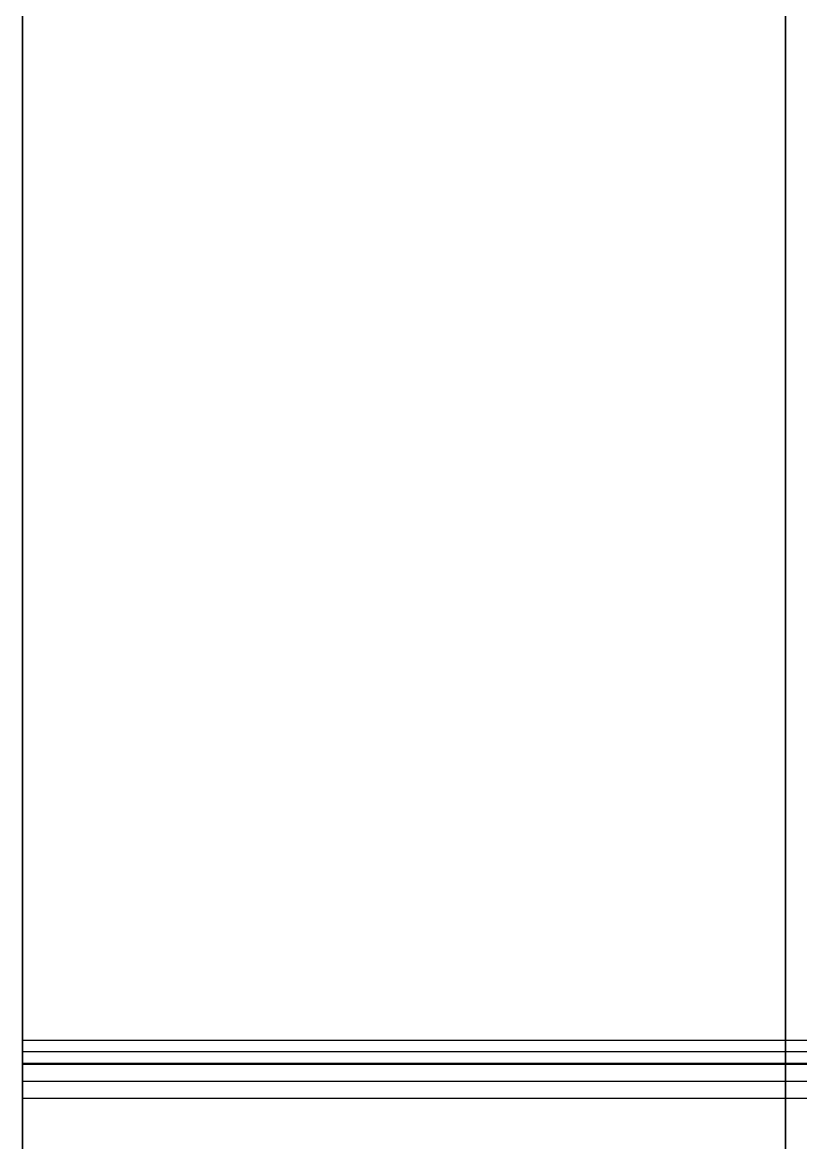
# Model space of a CAD drawing. Header units: millimetres. Extents: x -85 to 1059, y -155 to 155.
# Drawn here: x 989 to 998.18, y -76.62 to -63.4 of the extents above; entities that cross this region are included whole.
import ezdxf

# ---------------------------------------------------------------- set-up
doc = ezdxf.new("R2010")
doc.units = ezdxf.units.MM
doc.header["$MEASUREMENT"] = 0
doc.layers.add('Default', color=7, linetype='Continuous', true_color=0x000000)

msp = doc.modelspace()

# ---------------------------------------------------------------- linework, layer by layer
at = {"layer": 'Default'}
for points, knots in [([(989, 0.002, 150), (989, 82.845, 150), (989, 150.002, 82.843), (989, 150.002, 0), (989, 150.002, -82.843), (989, 82.845, -150), (989, 0.002, -150), (989, -82.841, -150), (989, -149.998, -82.843), (989, -149.998, 0), (989, -149.998, 82.843), (989, -82.841, 150), (989, 0.002, 150)], [-5, -5, -5, -5, -4, -4, -4, -3, -3, -3, -2, -2, -2, -1, -1, -1, -1]), ([(998, 0.002, 150), (998, 82.845, 150), (998, 150.002, 82.843), (998, 150.002, 0), (998, 150.002, -82.843), (998, 82.845, -150), (998, 0.002, -150), (998, -82.841, -150), (998, -149.998, -82.843), (998, -149.998, 0), (998, -149.998, 82.843), (998, -82.841, 150), (998, 0.002, 150)], [-5, -5, -5, -5, -4, -4, -4, -3, -3, -3, -2, -2, -2, -1, -1, -1, -1]), ([(989, -76.098, 99.174), (989, -105.833, 76.323), (989, -124.998, 40.4), (989, -124.998, 0), (989, -124.998, -40.588), (989, -105.654, -76.657), (989, -75.682, -99.492)], [598.75717, 598.75717, 598.75717, 598.75717, 599.75717, 599.75717, 599.75717, 600.75717, 600.75717, 600.75717, 600.75717]), ([(998, -76.098, 99.174), (998, -105.833, 76.323), (998, -124.998, 40.4), (998, -124.998, 0), (998, -124.998, -40.588), (998, -105.654, -76.657), (998, -75.682, -99.492)], [598.75717, 598.75717, 598.75717, 598.75717, 599.75717, 599.75717, 599.75717, 600.75717, 600.75717, 600.75717, 600.75717])]:
    msp.add_open_spline(points, degree=3, knots=knots, dxfattribs=at)
for points, degree in [([(989, -75.412, -98.982), (989, -58.069, -68.942), (989, -40.725, -38.902), (989, -23.382, -8.862)], 3), ([(989, -23.387, 8.847), (989, -40.823, 39.048), (989, -58.26, 69.248), (989, -75.696, 99.449)], 3), ([(998, -75.412, -98.982), (998, -58.069, -68.942), (998, -40.725, -38.902), (998, -23.382, -8.862)], 3), ([(998, -23.387, 8.847), (998, -40.823, 39.048), (998, -58.26, 69.248), (998, -75.696, 99.449)], 3), ([(1007, -75.412, -98.982), (998, -75.412, -98.982), (989, -75.412, -98.982)], 2), ([(989, -75.682, -99.492), (989, -75.592, -99.322), (989, -75.502, -99.152), (989, -75.412, -98.982)], 3), ([(998, -75.682, -99.492), (998, -75.592, -99.322), (998, -75.502, -99.152), (998, -75.412, -98.982)], 3), ([(1007, -75.547, -99.237), (998, -75.547, -99.237), (989, -75.547, -99.237)], 2), ([(1007, -75.682, -99.492), (998, -75.682, -99.492), (989, -75.682, -99.492)], 2), ([(989, -75.696, 99.449), (989, -75.83, 99.358), (989, -75.964, 99.266), (989, -76.098, 99.174)], 3), ([(1007, -75.696, 99.449), (998, -75.696, 99.449), (989, -75.696, 99.449)], 2), ([(998, -75.696, 99.449), (998, -75.83, 99.358), (998, -75.964, 99.266), (998, -76.098, 99.174)], 3), ([(1007, -75.897, 99.312), (998, -75.897, 99.312), (989, -75.897, 99.312)], 2), ([(1007, -76.098, 99.174), (998, -76.098, 99.174), (989, -76.098, 99.174)], 2)]:
    msp.add_open_spline(points, degree=degree, dxfattribs=at)

doc.saveas('drawing.dxf')
